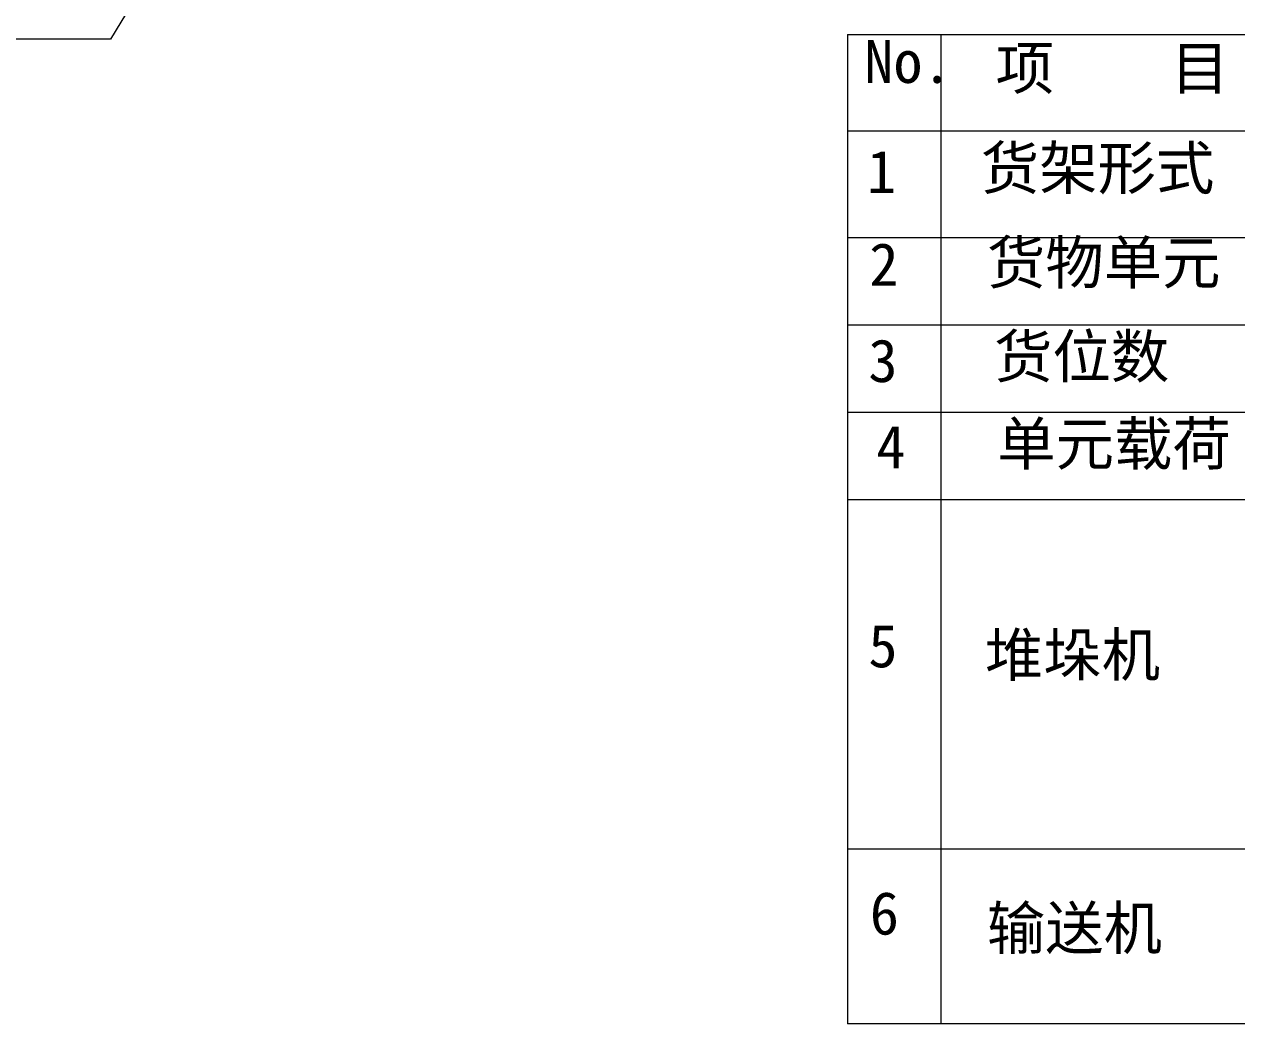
# Model space of a CAD drawing. Header units: millimetres. Extents: x -50460 to 50460, y -35640 to 35640.
# Drawn here: x 21078 to 31994, y 2135 to 11134 of the extents above; entities that cross this region are included whole.
import ezdxf

# ---------------------------------------------------------------- set-up
doc = ezdxf.new("R2010")
doc.units = ezdxf.units.MM
for name, color, linetype, lineweight in [('尺寸线层', 4, 'Continuous', 18), ('文字', 3, 'Continuous', 18), ('文字层AM_6', 2, 'Continuous', 15)]:
    doc.layers.add(name, color=color, linetype=linetype, lineweight=lineweight)
doc.styles.get("Standard").update_dxf_attribs({"font": ''})
doc.styles.get('Standard').set_extended_font_data('宋体')

# ---------------------------------------------------------------- blocks, each defined once
blk = doc.blocks.new('*X1185')
at = {"layer": '尺寸线层'}
blk.add_hatch(color=256, dxfattribs=at).paths.add_polyline_path([(23658.94965440352, 13956.43503330383), (23534.64982268452, 13680.83423171823), (23470.63423557788, 13719.91113803631)], flags=0)
for p, q in [((23658.94965440352, 13956.43503330383), (21853.6432756285, 10998.99140140677)), ((21853.6432756285, 10998.99140140677), (18449.9393693785, 10998.99140140677))]:
    blk.add_line(p, q, dxfattribs=at)
at = {"layer": '尺寸线层', "color": 2, "insert": (20163.7772600035, 11513.72702640677), "char_height": 404.5781249999999, "width": 6801.407812500001, "attachment_point": 5, "line_spacing_factor": 1.37}
blk.add_mtext('化学膨胀螺栓', dxfattribs=at)

msp = doc.modelspace()

# ---------------------------------------------------------------- linework, layer by layer
at = {"layer": '文字'}
for p, q in [((28490.23489409297, 11040.61222473498), (28490.23489409297, 10218.87578284045)), ((28490.23489409297, 11040.61222473498), (45422.65483037076, 11040.61222473497)), ((29330.41664095881, 11040.61222473498), (29330.41664095881, 2134.678925596211)), ((28490.23489409297, 10218.87578284045), (28490.24371920322, 2134.680213173841)), ((45422.66408271901, 10171.1114380261), (28490.2350034852, 10171.1340461461)), ((45422.67428278828, 9212.54740609381), (28490.23719987547, 9212.570014223205)), ((45422.69101961672, 7639.683406066249), (28490.23770964306, 7639.706014217675)), ((45422.69938803089, 6853.251406055087), (28490.24080383203, 6853.274014211941)), ((45422.73286168776, 3707.523405999415), (28490.2464274076, 3707.546014191536)), ((45422.74959852371, 2134.658698090975), (28490.24272711982, 2134.680213175362))]:
    msp.add_line(p, q, dxfattribs=at)
at = {"layer": '文字层AM_6'}
msp.add_line((45422.68265120249, 8426.115406079025), (28490.23900185371, 8426.138014216525), dxfattribs=at)

# ---------------------------------------------------------------- block references
at = {"layer": '尺寸线层'}
msp.add_blockref('*X1185', (0, 0), dxfattribs=at)

# ---------------------------------------------------------------- texts
at = {"layer": '文字层AM_6', "char_height": 385.3125000000001, "attachment_point": 1, "line_spacing_factor": 1.37}
for s, insert, width in [('No.', (28641.27238536265, 10991.07034683809), 10509.80120540899), ('项\u3000\u3000目', (29823.76866359622, 10932.7411543142), 2916.410256410254), ('货架形式', (29690.31627229229, 10032.50233656493), 3113.333333333336), ('1', (28665.3191084104, 9999.012183247292), 10509.80120540899), ('货物单元', (29745.70340548014, 9181.144385295775), 10509.801205409), ('2', (28686.5990397189, 9164.467005612465), 10509.801205409), ('货位数', (29809.86973236826, 8336.111773135483), 10509.80120540899), ('3', (28678.0997016446, 8297.95811168049), 10509.801205409), ('单元载荷', (29838.51277818044, 7549.679772521684), 10509.801205409), ('4', (28750.32036374422, 7521.323727527337), 10509.80120540899), ('5', (28678.108276515, 5729.382296450111), 10509.801205409), ('堆垛机', (29727.65790425302, 5649.468128020778), 2313.333333333328), ('6', (28690.85479670165, 3322.811987385637), 10509.80120540899), ('输送机', (29744.64497351554, 3189.250489190603), 2373.333333333328)]:
    msp.add_mtext(s, dxfattribs=dict(at, insert=insert, width=width))

doc.saveas('drawing.dxf')
